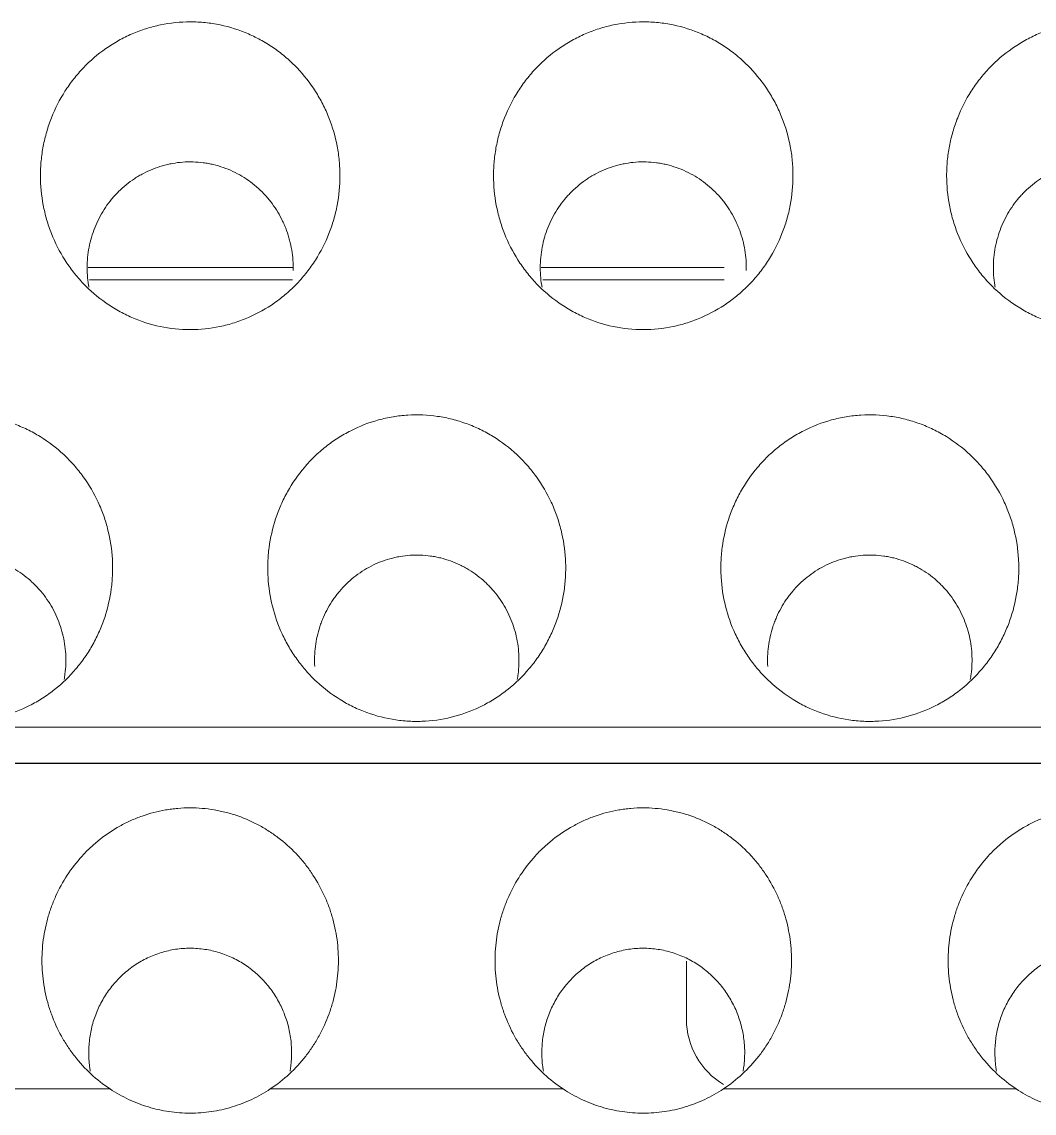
# Model space of a CAD drawing. Header units: inches. Extents: x 3778 to 56227, y -16914 to 35091.
# Drawn here: x 42412.55 to 42419.23, y -12661.26 to -12654.06 of the extents above; entities that cross this region are included whole.
import ezdxf

# ---------------------------------------------------------------- set-up
doc = ezdxf.new("R2010")
doc.units = ezdxf.units.IN
doc.header["$LTSCALE"] = 100
doc.header["$MEASUREMENT"] = 0
doc.linetypes.add('DH-HID2', pattern=[1.2, 0.8, -0.4])
doc.layers.add('2-con', color=2, linetype='Continuous')
doc.layers.add('FU-FURM', color=251, linetype='DH-HID2')
doc.layers.add('mark-B', color=2, linetype='Continuous', lineweight=20)

# ---------------------------------------------------------------- blocks, each defined once
blk = doc.blocks.new('cjscjdeh')
at = {"layer": 'FU-FURM', "color": 8}
blk.add_line((149349.5168, 68184.8848), (151549.5168, 68184.8848), dxfattribs=at)
blk = doc.blocks.new('무풍1WAY 대형')
at = {"layer": 'mark-B'}
for p, q in [((267.1131, -418.31), (267.1131, -418.6934)), ((289.2596, -420.2368), (-384.8363, -420.2368)), ((266.8646, -423.1851), (268.0611, -423.1851)), ((269.7107, -423.1851), (271.0488, -423.1851)), ((268.0705, -423.2677), (266.8636, -423.2677)), ((271.0579, -423.2677), (269.7076, -423.2677))]:
    blk.add_line(p, q, dxfattribs=at)
blk.add_arc((266.6152, -418.31), 0.4979, 0, 59.44208, dxfattribs=at)
for points, knots in [([(264.9384, -417.8514), (264.8998, -417.8259), (264.8593, -417.8031), (264.7957, -417.7731), (264.7741, -417.7639), (264.7304, -417.7471), (264.7084, -417.7395), (264.6417, -417.7194), (264.5964, -417.7092), (264.5272, -417.6989), (264.504, -417.6963), (264.457, -417.6928), (264.4335, -417.6919), (264.3635, -417.6919), (264.3172, -417.6954), (264.2482, -417.7056), (264.2252, -417.7099), (264.1796, -417.7201), (264.1567, -417.7261), (264.0894, -417.7465), (264.0027, -417.78), (263.9215, -417.8255), (263.8824, -417.8514)], [0, 0, 0, 0, 0.125, 0.125, 0.1875, 0.1875, 0.25, 0.25, 0.375, 0.375, 0.4375, 0.4375, 0.5, 0.5, 0.625, 0.625, 0.6875, 0.6875, 0.75, 0.75, 0.875, 1, 1, 1, 1]), ([(267.9259, -417.8514), (267.8873, -417.8259), (267.8469, -417.8031), (267.7833, -417.7731), (267.7616, -417.7639), (267.718, -417.7471), (267.696, -417.7395), (267.6293, -417.7194), (267.584, -417.7092), (267.5148, -417.6989), (267.4915, -417.6963), (267.4445, -417.6928), (267.4211, -417.6919), (267.3511, -417.6919), (267.3047, -417.6954), (267.2357, -417.7056), (267.2128, -417.7099), (267.1671, -417.7201), (267.1443, -417.7261), (267.077, -417.7465), (266.9902, -417.78), (266.9091, -417.8255), (266.8699, -417.8514)], [0, 0, 0, 0, 0.125, 0.125, 0.1875, 0.1875, 0.25, 0.25, 0.375, 0.375, 0.4375, 0.4375, 0.5, 0.5, 0.625, 0.625, 0.6875, 0.6875, 0.75, 0.75, 0.875, 1, 1, 1, 1]), ([(270.9135, -417.8514), (270.8749, -417.8259), (270.8344, -417.8031), (270.7708, -417.7731), (270.7491, -417.7639), (270.7055, -417.7471), (270.6835, -417.7395), (270.6168, -417.7194), (270.5715, -417.7092), (270.5023, -417.6989), (270.4791, -417.6963), (270.4321, -417.6928), (270.4086, -417.6919), (270.3386, -417.6919), (270.2923, -417.6954), (270.2233, -417.7056), (270.2003, -417.7099), (270.1547, -417.7201), (270.1318, -417.7261), (270.0645, -417.7465), (269.9778, -417.78), (269.8966, -417.8255), (269.8575, -417.8514)], [0, 0, 0, 0, 0.125, 0.125, 0.1875, 0.1875, 0.25, 0.25, 0.375, 0.375, 0.4375, 0.4375, 0.5, 0.5, 0.625, 0.625, 0.6875, 0.6875, 0.75, 0.75, 0.875, 1, 1, 1, 1]), ([(264.9384, -417.8514), (264.9834, -417.8812), (265.0252, -417.9141), (265.1027, -417.986), (265.1385, -418.0249), (265.1876, -418.0877), (265.2033, -418.1094), (265.2329, -418.1541), (265.2467, -418.177), (265.2853, -418.2467), (265.3072, -418.2949), (265.3345, -418.3697), (265.3426, -418.3951), (265.357, -418.4466), (265.3631, -418.4726), (265.3785, -418.5507), (265.3847, -418.6032), (265.3879, -418.6825), (265.388, -418.709), (265.3861, -418.7623), (265.3841, -418.789), (265.3751, -418.8683), (265.3651, -418.9202), (265.3442, -418.9967), (265.3363, -419.0219), (265.3228, -419.0594), (265.3181, -419.0719), (265.3081, -419.0966), (265.3029, -419.109), (265.2754, -419.17), (265.2499, -419.2166), (265.192, -419.3051), (265.1596, -419.3472), (265.1145, -419.3967), (265.1052, -419.4065), (265.0863, -419.4256), (265.0575, -419.4536), (265.0273, -419.4796), (264.9648, -419.5291), (264.9206, -419.5587), (264.8502, -419.5977), (264.826, -419.6098), (264.777, -419.6319), (264.7521, -419.6418), (264.6767, -419.6684), (264.6251, -419.6819), (264.5589, -419.6933), (264.5456, -419.6953), (264.5188, -419.6988), (264.5054, -419.7003), (264.4651, -419.7037), (264.4383, -419.7049), (264.358, -419.705), (264.3048, -419.7006), (264.2386, -419.6894), (264.2254, -419.6868), (264.199, -419.6812), (264.1858, -419.6781), (264.1467, -419.668), (264.121, -419.6602), (264.0454, -419.6337), (263.9967, -419.612), (263.9262, -419.5732), (263.903, -419.5591), (263.8583, -419.5294), (263.8366, -419.5137), (263.7739, -419.4642), (263.735, -419.428), (263.6809, -419.3688), (263.6635, -419.3482), (263.6306, -419.3059), (263.6152, -419.2842), (263.5715, -419.2177), (263.546, -419.1712), (263.5186, -419.1105), (263.5133, -419.0983), (263.5033, -419.0735), (263.4985, -419.061), (263.4849, -419.0232), (263.4769, -418.9979), (263.4559, -418.9212), (263.4459, -418.8693), (263.4368, -418.7903), (263.4348, -418.7638), (263.4328, -418.7103), (263.4328, -418.6836), (263.436, -418.6041), (263.4422, -418.5517), (263.4574, -418.4738), (263.4635, -418.448), (263.4777, -418.3966), (263.4859, -418.371), (263.5132, -418.2959), (263.5351, -418.2477), (263.5734, -418.1782), (263.5871, -418.1555), (263.609, -418.1221), (263.6166, -418.1112), (263.6322, -418.0894), (263.6402, -418.0787), (263.6815, -418.0257), (263.7175, -417.9865), (263.7955, -417.9142), (263.8374, -417.8812), (263.8824, -417.8514)], [0, 0, 0, 0, 0.03125, 0.03125, 0.0625, 0.0625, 0.078125, 0.078125, 0.09375, 0.09375, 0.125, 0.125, 0.140625, 0.140625, 0.15625, 0.15625, 0.1875, 0.1875, 0.203125, 0.203125, 0.21875, 0.21875, 0.25, 0.25, 0.265625, 0.265625, 0.273437, 0.273437, 0.28125, 0.28125, 0.3125, 0.3125, 0.34375, 0.34375, 0.351562, 0.351562, 0.359375, 0.375, 0.375, 0.40625, 0.40625, 0.421875, 0.421875, 0.4375, 0.4375, 0.46875, 0.46875, 0.476562, 0.476562, 0.484375, 0.484375, 0.5, 0.5, 0.53125, 0.53125, 0.539062, 0.539062, 0.546875, 0.546875, 0.5625, 0.5625, 0.59375, 0.59375, 0.609375, 0.609375, 0.625, 0.625, 0.65625, 0.65625, 0.671875, 0.671875, 0.6875, 0.6875, 0.71875, 0.71875, 0.726562, 0.726562, 0.734375, 0.734375, 0.75, 0.75, 0.78125, 0.78125, 0.796875, 0.796875, 0.8125, 0.8125, 0.84375, 0.84375, 0.859375, 0.859375, 0.875, 0.875, 0.90625, 0.90625, 0.921875, 0.921875, 0.929688, 0.929688, 0.9375, 0.9375, 0.96875, 0.96875, 1, 1, 1, 1]), ([(267.9259, -417.8514), (267.971, -417.8812), (268.0127, -417.9141), (268.0903, -417.986), (268.1261, -418.0249), (268.1752, -418.0877), (268.1908, -418.1094), (268.2204, -418.1541), (268.2343, -418.177), (268.2728, -418.2467), (268.2948, -418.2949), (268.322, -418.3697), (268.3302, -418.3951), (268.3445, -418.4466), (268.3507, -418.4726), (268.3661, -418.5507), (268.3722, -418.6032), (268.3755, -418.6825), (268.3756, -418.709), (268.3737, -418.7623), (268.3717, -418.789), (268.3627, -418.8683), (268.3527, -418.9202), (268.3318, -418.9967), (268.3238, -419.0219), (268.3104, -419.0594), (268.3057, -419.0719), (268.2957, -419.0966), (268.2904, -419.109), (268.263, -419.17), (268.2375, -419.2166), (268.1796, -419.3051), (268.1471, -419.3472), (268.102, -419.3967), (268.0927, -419.4065), (268.0739, -419.4256), (268.0451, -419.4536), (268.0148, -419.4796), (267.9524, -419.5291), (267.9081, -419.5587), (267.8378, -419.5977), (267.8135, -419.6098), (267.7645, -419.6319), (267.7397, -419.6418), (267.6642, -419.6684), (267.6126, -419.6819), (267.5465, -419.6933), (267.5332, -419.6953), (267.5064, -419.6988), (267.4929, -419.7003), (267.4526, -419.7037), (267.4258, -419.7049), (267.3456, -419.705), (267.2924, -419.7006), (267.2262, -419.6894), (267.213, -419.6868), (267.1865, -419.6812), (267.1733, -419.6781), (267.1342, -419.668), (267.1086, -419.6602), (267.0329, -419.6337), (266.9842, -419.612), (266.9137, -419.5732), (266.8906, -419.5591), (266.8458, -419.5294), (266.8242, -419.5137), (266.7615, -419.4642), (266.7225, -419.428), (266.6684, -419.3688), (266.651, -419.3482), (266.6182, -419.3059), (266.6027, -419.2842), (266.559, -419.2177), (266.5335, -419.1712), (266.5061, -419.1105), (266.5009, -419.0983), (266.4909, -419.0735), (266.4861, -419.061), (266.4725, -419.0232), (266.4645, -418.9979), (266.4434, -418.9212), (266.4334, -418.8693), (266.4243, -418.7903), (266.4223, -418.7638), (266.4203, -418.7103), (266.4204, -418.6836), (266.4236, -418.6041), (266.4297, -418.5517), (266.4449, -418.4738), (266.451, -418.448), (266.4653, -418.3966), (266.4734, -418.371), (266.5007, -418.2959), (266.5226, -418.2477), (266.5609, -418.1782), (266.5746, -418.1555), (266.5966, -418.1221), (266.6041, -418.1112), (266.6197, -418.0894), (266.6278, -418.0787), (266.6691, -418.0257), (266.7051, -417.9865), (266.783, -417.9142), (266.8249, -417.8812), (266.8699, -417.8514)], [0, 0, 0, 0, 0.03125, 0.03125, 0.0625, 0.0625, 0.078125, 0.078125, 0.09375, 0.09375, 0.125, 0.125, 0.140625, 0.140625, 0.15625, 0.15625, 0.1875, 0.1875, 0.203125, 0.203125, 0.21875, 0.21875, 0.25, 0.25, 0.265625, 0.265625, 0.273438, 0.273438, 0.28125, 0.28125, 0.3125, 0.3125, 0.34375, 0.34375, 0.351563, 0.351563, 0.359375, 0.375, 0.375, 0.40625, 0.40625, 0.421875, 0.421875, 0.4375, 0.4375, 0.46875, 0.46875, 0.476563, 0.476563, 0.484375, 0.484375, 0.5, 0.5, 0.53125, 0.53125, 0.539063, 0.539063, 0.546875, 0.546875, 0.5625, 0.5625, 0.59375, 0.59375, 0.609375, 0.609375, 0.625, 0.625, 0.65625, 0.65625, 0.671875, 0.671875, 0.6875, 0.6875, 0.71875, 0.71875, 0.726562, 0.726562, 0.734375, 0.734375, 0.75, 0.75, 0.78125, 0.78125, 0.796875, 0.796875, 0.8125, 0.8125, 0.84375, 0.84375, 0.859375, 0.859375, 0.875, 0.875, 0.90625, 0.90625, 0.921875, 0.921875, 0.929688, 0.929688, 0.9375, 0.9375, 0.96875, 0.96875, 1, 1, 1, 1]), ([(270.9135, -417.8514), (270.9585, -417.8812), (271.0003, -417.9141), (271.0778, -417.986), (271.1136, -418.0249), (271.1627, -418.0877), (271.1784, -418.1094), (271.208, -418.1541), (271.2218, -418.177), (271.2604, -418.2467), (271.2823, -418.2949), (271.3096, -418.3697), (271.3177, -418.3951), (271.3321, -418.4466), (271.3382, -418.4726), (271.3536, -418.5507), (271.3598, -418.6032), (271.363, -418.6825), (271.3631, -418.709), (271.3612, -418.7623), (271.3592, -418.789), (271.3502, -418.8683), (271.3402, -418.9202), (271.3193, -418.9967), (271.3114, -419.0219), (271.2979, -419.0594), (271.2932, -419.0719), (271.2832, -419.0966), (271.278, -419.109), (271.2505, -419.17), (271.225, -419.2166), (271.1671, -419.3051), (271.1347, -419.3472), (271.0896, -419.3967), (271.0803, -419.4065), (271.0614, -419.4256), (271.0326, -419.4536), (271.0024, -419.4796), (270.9399, -419.5291), (270.8957, -419.5587), (270.8253, -419.5977), (270.8011, -419.6098), (270.7521, -419.6319), (270.7272, -419.6418), (270.6517, -419.6684), (270.6002, -419.6819), (270.534, -419.6933), (270.5207, -419.6953), (270.4939, -419.6988), (270.4804, -419.7003), (270.4401, -419.7037), (270.4133, -419.7049), (270.3331, -419.705), (270.2799, -419.7006), (270.2137, -419.6894), (270.2005, -419.6868), (270.1741, -419.6812), (270.1609, -419.6781), (270.1218, -419.668), (270.0961, -419.6602), (270.0205, -419.6337), (269.9718, -419.612), (269.9013, -419.5732), (269.8781, -419.5591), (269.8334, -419.5294), (269.8117, -419.5137), (269.749, -419.4642), (269.7101, -419.428), (269.6559, -419.3688), (269.6386, -419.3482), (269.6057, -419.3059), (269.5903, -419.2842), (269.5466, -419.2177), (269.5211, -419.1712), (269.4937, -419.1105), (269.4884, -419.0983), (269.4784, -419.0735), (269.4736, -419.061), (269.46, -419.0232), (269.452, -418.9979), (269.431, -418.9212), (269.4209, -418.8693), (269.4119, -418.7903), (269.4099, -418.7638), (269.4079, -418.7103), (269.4079, -418.6836), (269.4111, -418.6041), (269.4173, -418.5517), (269.4325, -418.4738), (269.4386, -418.448), (269.4528, -418.3966), (269.461, -418.371), (269.4883, -418.2959), (269.5102, -418.2477), (269.5485, -418.1782), (269.5622, -418.1555), (269.5841, -418.1221), (269.5917, -418.1112), (269.6073, -418.0894), (269.6153, -418.0787), (269.6566, -418.0257), (269.6926, -417.9865), (269.7706, -417.9142), (269.8125, -417.8812), (269.8575, -417.8514)], [0, 0, 0, 0, 0.03125, 0.03125, 0.0625, 0.0625, 0.078125, 0.078125, 0.09375, 0.09375, 0.125, 0.125, 0.140625, 0.140625, 0.15625, 0.15625, 0.1875, 0.1875, 0.203125, 0.203125, 0.21875, 0.21875, 0.25, 0.25, 0.265625, 0.265625, 0.273438, 0.273438, 0.28125, 0.28125, 0.3125, 0.3125, 0.34375, 0.34375, 0.351563, 0.351563, 0.359375, 0.375, 0.375, 0.40625, 0.40625, 0.421875, 0.421875, 0.4375, 0.4375, 0.46875, 0.46875, 0.476563, 0.476563, 0.484375, 0.484375, 0.5, 0.5, 0.53125, 0.53125, 0.539063, 0.539063, 0.546875, 0.546875, 0.5625, 0.5625, 0.59375, 0.59375, 0.609375, 0.609375, 0.625, 0.625, 0.65625, 0.65625, 0.671875, 0.671875, 0.6875, 0.6875, 0.71875, 0.71875, 0.726563, 0.726563, 0.734375, 0.734375, 0.75, 0.75, 0.78125, 0.78125, 0.796875, 0.796875, 0.8125, 0.8125, 0.84375, 0.84375, 0.859375, 0.859375, 0.875, 0.875, 0.90625, 0.90625, 0.921875, 0.921875, 0.929688, 0.929688, 0.9375, 0.9375, 0.96875, 0.96875, 1, 1, 1, 1]), ([(263.752, -417.969), (263.7503, -417.9789), (263.7487, -417.9889), (263.7433, -418.0306), (263.7414, -418.0625), (263.7416, -418.1103), (263.7422, -418.1263), (263.7446, -418.1583), (263.7463, -418.1744), (263.7531, -418.2223), (263.7665, -418.2849), (263.7881, -418.345), (263.8074, -418.3891), (263.8144, -418.4037), (263.8295, -418.4323), (263.8374, -418.4463), (263.8627, -418.4872), (263.8813, -418.5132), (263.912, -418.5502), (263.9227, -418.5622), (263.9449, -418.5854), (263.9566, -418.5968), (263.9926, -418.6295), (264.0433, -418.6691), (264.0991, -418.7011), (264.1429, -418.7221), (264.158, -418.7286), (264.1882, -418.7404), (264.2035, -418.7458), (264.2497, -418.76), (264.2811, -418.7672), (264.329, -418.7744), (264.3451, -418.7763), (264.3776, -418.7787), (264.394, -418.7793), (264.4426, -418.7793), (264.4748, -418.7769), (264.5226, -418.7698), (264.5385, -418.7668), (264.5701, -418.7596), (264.5859, -418.7554), (264.6326, -418.7411), (264.6928, -418.7175), (264.7488, -418.6856), (264.7893, -418.6584), (264.8025, -418.6488), (264.8279, -418.6289), (264.8402, -418.6185), (264.8759, -418.5862), (264.8981, -418.563), (264.929, -418.5258), (264.9389, -418.513), (264.9578, -418.4867), (264.9667, -418.4733), (264.992, -418.4323), (265.0068, -418.4039), (265.0262, -418.36), (265.0321, -418.3451), (265.043, -418.3148), (265.048, -418.2993), (265.0612, -418.2529), (265.0744, -418.1903), (265.0791, -418.1265), (265.0794, -418.0783), (265.0789, -418.0621), (265.0769, -418.03), (265.0753, -418.0141), (265.072, -417.9888), (265.0706, -417.9793), (265.069, -417.9699)], [0, 0, 0, 0, 0.012777, 0.012777, 0.053405, 0.053405, 0.073719, 0.073719, 0.094033, 0.094033, 0.134662, 0.17529, 0.17529, 0.195604, 0.195604, 0.215918, 0.215918, 0.256546, 0.256546, 0.27686, 0.27686, 0.297174, 0.297174, 0.337802, 0.37843, 0.37843, 0.398744, 0.398744, 0.419058, 0.419058, 0.459686, 0.459686, 0.480001, 0.480001, 0.500315, 0.500315, 0.540943, 0.540943, 0.561257, 0.561257, 0.581571, 0.581571, 0.622199, 0.662827, 0.662827, 0.683141, 0.683141, 0.703455, 0.703455, 0.744083, 0.744083, 0.764397, 0.764397, 0.784711, 0.784711, 0.82534, 0.82534, 0.845654, 0.845654, 0.865968, 0.865968, 0.906596, 0.947224, 0.947224, 0.967538, 0.967538, 0.987852, 0.987852, 1, 1, 1, 1]), ([(266.7395, -417.969), (266.7378, -417.9789), (266.7363, -417.9889), (266.7309, -418.0306), (266.7289, -418.0625), (266.7292, -418.1103), (266.7298, -418.1263), (266.7321, -418.1583), (266.7339, -418.1744), (266.7407, -418.2223), (266.754, -418.2849), (266.7756, -418.345), (266.795, -418.3891), (266.802, -418.4037), (266.817, -418.4323), (266.825, -418.4463), (266.8502, -418.4872), (266.8689, -418.5132), (266.8995, -418.5502), (266.9102, -418.5622), (266.9325, -418.5854), (266.9441, -418.5968), (266.9802, -418.6295), (267.0309, -418.6691), (267.0867, -418.7011), (267.1305, -418.7221), (267.1455, -418.7286), (267.1758, -418.7404), (267.191, -418.7458), (267.2373, -418.76), (267.2687, -418.7672), (267.3166, -418.7744), (267.3327, -418.7763), (267.3652, -418.7787), (267.3815, -418.7793), (267.4302, -418.7793), (267.4624, -418.7769), (267.5102, -418.7698), (267.5261, -418.7668), (267.5577, -418.7596), (267.5735, -418.7554), (267.6202, -418.7411), (267.6803, -418.7175), (267.7364, -418.6856), (267.7768, -418.6584), (267.79, -418.6488), (267.8154, -418.6289), (267.8278, -418.6185), (267.8635, -418.5862), (267.8857, -418.563), (267.9166, -418.5258), (267.9265, -418.513), (267.9453, -418.4867), (267.9543, -418.4733), (267.9795, -418.4323), (267.9944, -418.4039), (268.0137, -418.36), (268.0197, -418.3451), (268.0306, -418.3148), (268.0355, -418.2993), (268.0487, -418.2529), (268.0619, -418.1903), (268.0666, -418.1266), (268.0669, -418.0783), (268.0664, -418.0621), (268.0644, -418.03), (268.0629, -418.0141), (268.0596, -417.9888), (268.0581, -417.9793), (268.0565, -417.9699)], [0, 0, 0, 0, 0.012777, 0.012777, 0.053406, 0.053406, 0.07372, 0.07372, 0.094034, 0.094034, 0.134662, 0.17529, 0.17529, 0.195604, 0.195604, 0.215918, 0.215918, 0.256546, 0.256546, 0.27686, 0.27686, 0.297175, 0.297175, 0.337803, 0.378431, 0.378431, 0.398745, 0.398745, 0.419059, 0.419059, 0.459687, 0.459687, 0.480001, 0.480001, 0.500315, 0.500315, 0.540943, 0.540943, 0.561257, 0.561257, 0.581572, 0.581572, 0.6222, 0.662828, 0.662828, 0.683142, 0.683142, 0.703456, 0.703456, 0.744084, 0.744084, 0.764398, 0.764398, 0.784712, 0.784712, 0.82534, 0.82534, 0.845655, 0.845655, 0.865969, 0.865969, 0.906597, 0.947225, 0.947225, 0.967539, 0.967539, 0.987853, 0.987853, 1, 1, 1, 1]), ([(269.7271, -417.969), (269.7253, -417.9789), (269.7238, -417.9889), (269.7184, -418.0306), (269.7164, -418.0625), (269.7167, -418.1103), (269.7173, -418.1263), (269.7197, -418.1583), (269.7214, -418.1744), (269.7282, -418.2223), (269.7416, -418.2849), (269.7632, -418.345), (269.7825, -418.3891), (269.7895, -418.4037), (269.8046, -418.4323), (269.8125, -418.4463), (269.8378, -418.4872), (269.8564, -418.5132), (269.8871, -418.5502), (269.8978, -418.5622), (269.92, -418.5854), (269.9317, -418.5968), (269.9677, -418.6295), (270.0184, -418.6691), (270.0742, -418.7011), (270.118, -418.7221), (270.1331, -418.7286), (270.1633, -418.7404), (270.1786, -418.7458), (270.2248, -418.76), (270.2562, -418.7672), (270.3041, -418.7744), (270.3202, -418.7763), (270.3527, -418.7787), (270.3691, -418.7793), (270.4177, -418.7793), (270.4499, -418.7769), (270.4977, -418.7698), (270.5136, -418.7668), (270.5452, -418.7596), (270.561, -418.7554), (270.6077, -418.7411), (270.6679, -418.7175), (270.7239, -418.6856), (270.7644, -418.6584), (270.7776, -418.6488), (270.803, -418.6289), (270.8153, -418.6185), (270.851, -418.5862), (270.8732, -418.563), (270.9041, -418.5258), (270.914, -418.513), (270.9329, -418.4867), (270.9418, -418.4733), (270.9671, -418.4323), (270.9819, -418.4039), (271.0012, -418.36), (271.0072, -418.3451), (271.0181, -418.3148), (271.0231, -418.2993), (271.0363, -418.2529), (271.0495, -418.1903), (271.0542, -418.1266), (271.0545, -418.0783), (271.054, -418.0621), (271.052, -418.03), (271.0504, -418.0141), (271.0471, -417.9888), (271.0457, -417.9793), (271.0441, -417.9699)], [0, 0, 0, 0, 0.012778, 0.012778, 0.053406, 0.053406, 0.07372, 0.07372, 0.094034, 0.094034, 0.134663, 0.175291, 0.175291, 0.195605, 0.195605, 0.215919, 0.215919, 0.256547, 0.256547, 0.276861, 0.276861, 0.297175, 0.297175, 0.337803, 0.378431, 0.378431, 0.398745, 0.398745, 0.419059, 0.419059, 0.459688, 0.459688, 0.480002, 0.480002, 0.500316, 0.500316, 0.540944, 0.540944, 0.561258, 0.561258, 0.581572, 0.581572, 0.6222, 0.662828, 0.662828, 0.683142, 0.683142, 0.703456, 0.703456, 0.744084, 0.744084, 0.764398, 0.764398, 0.784713, 0.784713, 0.825341, 0.825341, 0.845655, 0.845655, 0.865969, 0.865969, 0.906597, 0.947225, 0.947225, 0.967539, 0.967539, 0.987853, 0.987853, 1, 1, 1, 1]), ([(266.8847, -421.2256), (266.881, -421.1602), (266.8711, -421.0964), (266.84, -420.9718), (266.8187, -420.9109), (266.7845, -420.8368), (266.7772, -420.8221), (266.7621, -420.7931), (266.7385, -420.7503), (266.6943, -420.6824), (266.6539, -420.6317), (266.6217, -420.5951), (266.6106, -420.5831), (266.5878, -420.5596), (266.5761, -420.5481), (266.516, -420.492), (266.4642, -420.4525), (266.3812, -420.4013), (266.3526, -420.3856), (266.3082, -420.3641), (266.2932, -420.3573), (266.2628, -420.3444), (266.2475, -420.3384), (266.1705, -420.3103), (266.1073, -420.2943), (266.0262, -420.2825), (266.0099, -420.2805), (265.9771, -420.2774), (265.9605, -420.2763), (265.9111, -420.2742), (265.8783, -420.2746), (265.7805, -420.2806), (265.7159, -420.2912), (265.5882, -420.3261), (265.5273, -420.3497), (265.4401, -420.3941), (265.4117, -420.4104), (265.3702, -420.437), (265.3565, -420.4463), (265.3298, -420.4654), (265.3167, -420.4753), (265.2528, -420.5261), (265.2061, -420.5714), (265.1428, -420.6461), (265.1227, -420.6723), (265.0855, -420.726), (265.0512, -420.7812), (265.0223, -420.8392), (264.9962, -420.8986), (264.9845, -420.929), (264.9536, -421.0223), (264.9393, -421.0855), (264.9266, -421.1816), (264.9238, -421.2138), (264.9214, -421.2788), (264.9217, -421.3117), (264.9272, -421.4091), (264.9369, -421.4729), (264.9602, -421.5671), (264.9695, -421.5983), (264.9858, -421.6446), (264.9916, -421.6599), (265.0039, -421.6901), (265.0104, -421.705), (265.0444, -421.7787), (265.077, -421.8345), (265.1245, -421.9005), (265.1344, -421.9135), (265.1548, -421.9391), (265.1654, -421.9518), (265.1979, -421.9887), (265.2206, -422.012), (265.2919, -422.0785), (265.3435, -422.118), (265.4135, -422.1611), (265.4278, -422.1694), (265.4566, -422.1852), (265.5004, -422.2078), (265.5755, -422.2395), (265.6378, -422.2587), (265.6855, -422.2708), (265.7015, -422.2744), (265.7339, -422.2808), (265.7502, -422.2837), (265.8318, -422.2955), (265.8971, -422.2982), (265.995, -422.2922), (266.0277, -422.2886), (266.093, -422.2777), (266.1251, -422.2707), (266.2198, -422.2448), (266.2807, -422.2213), (266.3541, -422.184), (266.3686, -422.1761), (266.3972, -422.1597), (266.4392, -422.1342), (266.5054, -422.0867), (266.5543, -422.0438), (266.6013, -421.9982), (266.6239, -421.9741), (266.6872, -421.8992), (266.7241, -421.8459), (266.7637, -421.775), (266.7713, -421.7606), (266.7859, -421.7313), (266.7928, -421.7165), (266.8126, -421.6715), (266.8242, -421.6411), (266.8547, -421.5488), (266.8691, -421.4858), (266.8818, -421.3889), (266.8846, -421.3562), (266.887, -421.2909), (266.8866, -421.2583), (266.8847, -421.2256)], [0, 0, 0, 0, 0.03125, 0.03125, 0.0625, 0.0625, 0.070313, 0.070313, 0.078125, 0.09375, 0.109375, 0.109375, 0.117188, 0.117188, 0.125, 0.125, 0.15625, 0.15625, 0.171875, 0.171875, 0.179688, 0.179688, 0.1875, 0.1875, 0.21875, 0.21875, 0.226563, 0.226563, 0.234375, 0.234375, 0.25, 0.25, 0.28125, 0.28125, 0.3125, 0.3125, 0.328125, 0.328125, 0.335938, 0.335938, 0.34375, 0.34375, 0.375, 0.375, 0.390625, 0.390625, 0.40625, 0.421875, 0.421875, 0.4375, 0.4375, 0.46875, 0.46875, 0.484375, 0.484375, 0.5, 0.5, 0.53125, 0.53125, 0.546875, 0.546875, 0.554687, 0.554687, 0.5625, 0.5625, 0.59375, 0.59375, 0.601562, 0.601562, 0.609375, 0.609375, 0.625, 0.625, 0.65625, 0.65625, 0.664062, 0.664062, 0.671875, 0.6875, 0.703125, 0.703125, 0.710937, 0.710937, 0.71875, 0.71875, 0.75, 0.75, 0.765625, 0.765625, 0.78125, 0.78125, 0.8125, 0.8125, 0.820312, 0.820312, 0.828125, 0.84375, 0.859375, 0.859375, 0.875, 0.875, 0.90625, 0.90625, 0.914062, 0.914062, 0.921875, 0.921875, 0.9375, 0.9375, 0.96875, 0.96875, 0.984375, 0.984375, 1, 1, 1, 1]), ([(269.8723, -421.2256), (269.8685, -421.1602), (269.8587, -421.0964), (269.8276, -420.9718), (269.8063, -420.9109), (269.772, -420.8368), (269.7648, -420.8221), (269.7497, -420.7931), (269.726, -420.7503), (269.6819, -420.6824), (269.6415, -420.6317), (269.6092, -420.5951), (269.5982, -420.5831), (269.5754, -420.5596), (269.5636, -420.5481), (269.5035, -420.492), (269.4518, -420.4525), (269.3687, -420.4013), (269.3401, -420.3856), (269.2958, -420.3641), (269.2807, -420.3573), (269.2503, -420.3444), (269.235, -420.3384), (269.1581, -420.3103), (269.0949, -420.2943), (269.0138, -420.2825), (268.9975, -420.2805), (268.9646, -420.2774), (268.9481, -420.2763), (268.8986, -420.2742), (268.8659, -420.2746), (268.768, -420.2806), (268.7035, -420.2912), (268.5758, -420.3261), (268.5148, -420.3497), (268.4276, -420.3941), (268.3992, -420.4104), (268.3577, -420.437), (268.3441, -420.4463), (268.3173, -420.4654), (268.3043, -420.4753), (268.2403, -420.5261), (268.1937, -420.5714), (268.1303, -420.6461), (268.1102, -420.6723), (268.0731, -420.726), (268.0387, -420.7812), (268.0099, -420.8392), (267.9837, -420.8986), (267.972, -420.929), (267.9412, -421.0223), (267.9268, -421.0855), (267.9141, -421.1816), (267.9114, -421.2138), (267.9089, -421.2788), (267.9092, -421.3117), (267.9147, -421.4091), (267.9244, -421.4729), (267.9478, -421.5671), (267.9571, -421.5983), (267.9734, -421.6446), (267.9792, -421.6599), (267.9914, -421.6901), (267.9979, -421.705), (268.032, -421.7787), (268.0645, -421.8345), (268.1121, -421.9005), (268.1219, -421.9135), (268.1424, -421.9391), (268.1529, -421.9518), (268.1855, -421.9887), (268.2082, -422.012), (268.2794, -422.0785), (268.3311, -422.118), (268.401, -422.1611), (268.4153, -422.1694), (268.4442, -422.1852), (268.4879, -422.2078), (268.563, -422.2395), (268.6254, -422.2587), (268.673, -422.2708), (268.6891, -422.2744), (268.7214, -422.2808), (268.7378, -422.2837), (268.8193, -422.2955), (268.8846, -422.2982), (268.9826, -422.2922), (269.0152, -422.2886), (269.0806, -422.2777), (269.1127, -422.2707), (269.2073, -422.2448), (269.2682, -422.2213), (269.3416, -422.184), (269.3562, -422.1761), (269.3847, -422.1597), (269.4267, -422.1342), (269.4929, -422.0867), (269.5419, -422.0438), (269.5889, -421.9982), (269.6114, -421.9741), (269.6748, -421.8992), (269.7117, -421.8459), (269.7513, -421.775), (269.7589, -421.7606), (269.7734, -421.7313), (269.7804, -421.7165), (269.8001, -421.6715), (269.8117, -421.6411), (269.8422, -421.5488), (269.8566, -421.4858), (269.8694, -421.3889), (269.8721, -421.3562), (269.8745, -421.2909), (269.8742, -421.2583), (269.8723, -421.2256)], [0, 0, 0, 0, 0.03125, 0.03125, 0.0625, 0.0625, 0.070312, 0.070312, 0.078125, 0.09375, 0.109375, 0.109375, 0.117187, 0.117187, 0.125, 0.125, 0.15625, 0.15625, 0.171875, 0.171875, 0.179687, 0.179687, 0.1875, 0.1875, 0.21875, 0.21875, 0.226562, 0.226562, 0.234375, 0.234375, 0.25, 0.25, 0.28125, 0.28125, 0.3125, 0.3125, 0.328125, 0.328125, 0.335937, 0.335937, 0.34375, 0.34375, 0.375, 0.375, 0.390625, 0.390625, 0.40625, 0.421875, 0.421875, 0.4375, 0.4375, 0.46875, 0.46875, 0.484375, 0.484375, 0.5, 0.5, 0.53125, 0.53125, 0.546875, 0.546875, 0.554687, 0.554687, 0.5625, 0.5625, 0.59375, 0.59375, 0.601562, 0.601562, 0.609375, 0.609375, 0.625, 0.625, 0.65625, 0.65625, 0.664062, 0.664062, 0.671875, 0.6875, 0.703125, 0.703125, 0.710937, 0.710937, 0.71875, 0.71875, 0.75, 0.75, 0.765625, 0.765625, 0.78125, 0.78125, 0.8125, 0.8125, 0.820312, 0.820312, 0.828125, 0.84375, 0.859375, 0.859375, 0.875, 0.875, 0.90625, 0.90625, 0.914062, 0.914062, 0.921875, 0.921875, 0.9375, 0.9375, 0.96875, 0.96875, 0.984375, 0.984375, 1, 1, 1, 1]), ([(272.8598, -421.2256), (272.8561, -421.1602), (272.8462, -421.0964), (272.8151, -420.9718), (272.7938, -420.9109), (272.7596, -420.8368), (272.7523, -420.8221), (272.7372, -420.7931), (272.7136, -420.7503), (272.6694, -420.6824), (272.629, -420.6317), (272.5968, -420.5951), (272.5857, -420.5831), (272.5629, -420.5596), (272.5512, -420.5481), (272.4911, -420.492), (272.4393, -420.4525), (272.3563, -420.4013), (272.3277, -420.3856), (272.2833, -420.3641), (272.2683, -420.3573), (272.2379, -420.3444), (272.2226, -420.3384), (272.1456, -420.3103), (272.0824, -420.2943), (272.0013, -420.2825), (271.985, -420.2805), (271.9522, -420.2774), (271.9356, -420.2763), (271.8862, -420.2742), (271.8534, -420.2746), (271.7556, -420.2806), (271.691, -420.2912), (271.5633, -420.3261), (271.5024, -420.3497), (271.4152, -420.3941), (271.3868, -420.4104), (271.3453, -420.437), (271.3316, -420.4463), (271.3049, -420.4654), (271.2918, -420.4753), (271.2279, -420.5261), (271.1812, -420.5714), (271.1179, -420.6461), (271.0978, -420.6723), (271.0606, -420.726), (271.0263, -420.7812), (270.9974, -420.8392), (270.9713, -420.8986), (270.9596, -420.929), (270.9287, -421.0223), (270.9144, -421.0855), (270.9017, -421.1816), (270.8989, -421.2138), (270.8965, -421.2788), (270.8968, -421.3117), (270.9023, -421.4091), (270.9119, -421.4729), (270.9353, -421.5671), (270.9446, -421.5983), (270.9609, -421.6446), (270.9667, -421.6599), (270.979, -421.6901), (270.9855, -421.705), (271.0195, -421.7787), (271.0521, -421.8345), (271.0996, -421.9005), (271.1095, -421.9135), (271.1299, -421.9391), (271.1405, -421.9518), (271.173, -421.9887), (271.1957, -422.012), (271.267, -422.0785), (271.3186, -422.118), (271.3885, -422.1611), (271.4028, -422.1694), (271.4317, -422.1852), (271.4755, -422.2078), (271.5506, -422.2395), (271.6129, -422.2587), (271.6606, -422.2708), (271.6766, -422.2744), (271.709, -422.2808), (271.7253, -422.2837), (271.8069, -422.2955), (271.8722, -422.2982), (271.9701, -422.2922), (272.0028, -422.2886), (272.0681, -422.2777), (272.1002, -422.2707), (272.1949, -422.2448), (272.2558, -422.2213), (272.3292, -422.184), (272.3437, -422.1761), (272.3722, -422.1597), (272.4143, -422.1342), (272.4805, -422.0867), (272.5294, -422.0438), (272.5764, -421.9982), (272.599, -421.9741), (272.6623, -421.8992), (272.6992, -421.8459), (272.7388, -421.775), (272.7464, -421.7606), (272.761, -421.7313), (272.7679, -421.7165), (272.7877, -421.6715), (272.7993, -421.6411), (272.8297, -421.5488), (272.8442, -421.4858), (272.8569, -421.3889), (272.8597, -421.3562), (272.8621, -421.2909), (272.8617, -421.2583), (272.8598, -421.2256)], [0, 0, 0, 0, 0.03125, 0.03125, 0.0625, 0.0625, 0.070312, 0.070312, 0.078125, 0.09375, 0.109375, 0.109375, 0.117187, 0.117187, 0.125, 0.125, 0.15625, 0.15625, 0.171875, 0.171875, 0.179687, 0.179687, 0.1875, 0.1875, 0.21875, 0.21875, 0.226562, 0.226562, 0.234375, 0.234375, 0.25, 0.25, 0.28125, 0.28125, 0.3125, 0.3125, 0.328125, 0.328125, 0.335937, 0.335937, 0.34375, 0.34375, 0.375, 0.375, 0.390625, 0.390625, 0.40625, 0.421875, 0.421875, 0.4375, 0.4375, 0.46875, 0.46875, 0.484375, 0.484375, 0.5, 0.5, 0.53125, 0.53125, 0.546875, 0.546875, 0.554687, 0.554687, 0.5625, 0.5625, 0.59375, 0.59375, 0.601562, 0.601562, 0.609375, 0.609375, 0.625, 0.625, 0.65625, 0.65625, 0.664062, 0.664062, 0.671875, 0.6875, 0.703125, 0.703125, 0.710937, 0.710937, 0.71875, 0.71875, 0.75, 0.75, 0.765625, 0.765625, 0.78125, 0.78125, 0.8125, 0.8125, 0.820312, 0.820312, 0.828125, 0.84375, 0.859375, 0.859375, 0.875, 0.875, 0.90625, 0.90625, 0.914062, 0.914062, 0.921875, 0.921875, 0.9375, 0.9375, 0.96875, 0.96875, 0.984375, 0.984375, 1, 1, 1, 1]), ([(266.577, -420.6368), (266.5796, -420.6816), (266.5763, -420.7702), (266.557, -420.8565), (266.5396, -420.9097), (266.5359, -420.9203), (266.5279, -420.9412), (266.5152, -420.9723), (266.4907, -421.0221), (266.4673, -421.0599), (266.4484, -421.0874), (266.4418, -421.0965), (266.4282, -421.1143), (266.4212, -421.1232), (266.385, -421.1663), (266.353, -421.1974), (266.3008, -421.2392), (266.2827, -421.2523), (266.245, -421.2768), (266.2253, -421.2882), (266.1653, -421.3191), (266.1237, -421.3354), (266.0696, -421.3504), (266.0587, -421.3532), (266.0366, -421.3581), (266.0255, -421.3603), (265.992, -421.366), (265.9696, -421.3687), (265.9025, -421.3731), (265.8576, -421.3715), (265.8015, -421.3636), (265.7903, -421.3617), (265.7681, -421.3574), (265.7351, -421.3501), (265.6815, -421.3338), (265.6401, -421.3165), (265.6096, -421.3019), (265.5995, -421.2968), (265.5796, -421.286), (265.5699, -421.2804), (265.5219, -421.2511), (265.4863, -421.2241), (265.4452, -421.1861), (265.4371, -421.1782), (265.4213, -421.1621), (265.4136, -421.1538), (265.3913, -421.1286), (265.3773, -421.1112), (265.338, -421.0571), (265.3154, -421.0187), (265.2774, -420.9371), (265.2626, -420.8952), (265.2463, -420.8306), (265.2419, -420.8088), (265.2351, -420.7647), (265.2327, -420.7423), (265.2287, -420.6755), (265.2303, -420.6312), (265.2375, -420.5752), (265.2393, -420.5633), (265.2414, -420.5514)], [0, 0, 0, 0, 0.057902, 0.115804, 0.115804, 0.13028, 0.13028, 0.144755, 0.173707, 0.202658, 0.202658, 0.217133, 0.217133, 0.231609, 0.231609, 0.289511, 0.289511, 0.318462, 0.318462, 0.347413, 0.347413, 0.405315, 0.405315, 0.419791, 0.419791, 0.434266, 0.434266, 0.463218, 0.463218, 0.52112, 0.52112, 0.535595, 0.535595, 0.550071, 0.579022, 0.607973, 0.607973, 0.622449, 0.622449, 0.636924, 0.636924, 0.694826, 0.694826, 0.709302, 0.709302, 0.723777, 0.723777, 0.752729, 0.752729, 0.810631, 0.810631, 0.868533, 0.868533, 0.897484, 0.897484, 0.926435, 0.926435, 0.984337, 0.984337, 1, 1, 1, 1]), ([(269.5646, -420.6368), (269.5672, -420.6816), (269.5639, -420.7702), (269.5445, -420.8565), (269.5272, -420.9097), (269.5234, -420.9203), (269.5154, -420.9412), (269.5028, -420.9723), (269.4782, -421.0221), (269.4548, -421.0599), (269.4359, -421.0874), (269.4294, -421.0965), (269.4158, -421.1143), (269.4087, -421.1232), (269.3725, -421.1663), (269.3406, -421.1974), (269.2884, -421.2392), (269.2703, -421.2523), (269.2325, -421.2768), (269.2128, -421.2882), (269.1528, -421.3191), (269.1112, -421.3354), (269.0572, -421.3504), (269.0462, -421.3532), (269.0242, -421.3581), (269.013, -421.3603), (268.9795, -421.366), (268.9572, -421.3687), (268.89, -421.3731), (268.8452, -421.3715), (268.7891, -421.3636), (268.7778, -421.3617), (268.7557, -421.3574), (268.7227, -421.3501), (268.6691, -421.3338), (268.6277, -421.3165), (268.5971, -421.3019), (268.587, -421.2968), (268.5672, -421.286), (268.5574, -421.2804), (268.5095, -421.2511), (268.4739, -421.2241), (268.4327, -421.1861), (268.4247, -421.1782), (268.4089, -421.1621), (268.4012, -421.1538), (268.3788, -421.1286), (268.3649, -421.1112), (268.3256, -421.0571), (268.303, -421.0187), (268.2649, -420.9371), (268.2501, -420.8952), (268.2338, -420.8306), (268.2294, -420.8088), (268.2226, -420.7647), (268.2202, -420.7423), (268.2163, -420.6755), (268.2178, -420.6312), (268.225, -420.5752), (268.2268, -420.5633), (268.229, -420.5514)], [0, 0, 0, 0, 0.057902, 0.115804, 0.115804, 0.13028, 0.13028, 0.144755, 0.173707, 0.202658, 0.202658, 0.217133, 0.217133, 0.231609, 0.231609, 0.289511, 0.289511, 0.318462, 0.318462, 0.347413, 0.347413, 0.405315, 0.405315, 0.419791, 0.419791, 0.434266, 0.434266, 0.463218, 0.463218, 0.52112, 0.52112, 0.535595, 0.535595, 0.550071, 0.579022, 0.607973, 0.607973, 0.622449, 0.622449, 0.636924, 0.636924, 0.694826, 0.694826, 0.709302, 0.709302, 0.723777, 0.723777, 0.752729, 0.752729, 0.810631, 0.810631, 0.868533, 0.868533, 0.897484, 0.897484, 0.926435, 0.926435, 0.984337, 0.984337, 1, 1, 1, 1]), ([(272.5521, -420.6368), (272.5547, -420.6816), (272.5514, -420.7702), (272.5321, -420.8565), (272.5147, -420.9097), (272.511, -420.9203), (272.503, -420.9412), (272.4903, -420.9723), (272.4658, -421.0221), (272.4424, -421.0599), (272.4235, -421.0874), (272.4169, -421.0965), (272.4033, -421.1143), (272.3963, -421.1232), (272.36, -421.1663), (272.3281, -421.1974), (272.2759, -421.2392), (272.2578, -421.2523), (272.2201, -421.2768), (272.2004, -421.2882), (272.1404, -421.3191), (272.0988, -421.3354), (272.0447, -421.3504), (272.0338, -421.3532), (272.0117, -421.3581), (272.0006, -421.3603), (271.9671, -421.366), (271.9447, -421.3687), (271.8776, -421.3731), (271.8327, -421.3715), (271.7766, -421.3636), (271.7654, -421.3617), (271.7432, -421.3574), (271.7102, -421.3501), (271.6566, -421.3338), (271.6152, -421.3165), (271.5847, -421.3019), (271.5746, -421.2968), (271.5547, -421.286), (271.5449, -421.2804), (271.497, -421.2511), (271.4614, -421.2241), (271.4203, -421.1861), (271.4122, -421.1782), (271.3964, -421.1621), (271.3887, -421.1538), (271.3664, -421.1286), (271.3524, -421.1112), (271.3131, -421.0571), (271.2905, -421.0187), (271.2525, -420.9371), (271.2376, -420.8952), (271.2214, -420.8306), (271.217, -420.8088), (271.2102, -420.7647), (271.2078, -420.7423), (271.2038, -420.6755), (271.2054, -420.6312), (271.2126, -420.5752), (271.2144, -420.5633), (271.2165, -420.5514)], [0, 0, 0, 0, 0.057902, 0.115804, 0.115804, 0.13028, 0.13028, 0.144755, 0.173707, 0.202658, 0.202658, 0.217133, 0.217133, 0.231609, 0.231609, 0.289511, 0.289511, 0.318462, 0.318462, 0.347413, 0.347413, 0.405315, 0.405315, 0.419791, 0.419791, 0.434266, 0.434266, 0.463218, 0.463218, 0.52112, 0.52112, 0.535595, 0.535595, 0.550071, 0.579022, 0.607973, 0.607973, 0.622449, 0.622449, 0.636924, 0.636924, 0.694826, 0.694826, 0.709302, 0.709302, 0.723777, 0.723777, 0.752729, 0.752729, 0.810631, 0.810631, 0.868533, 0.868533, 0.897484, 0.897484, 0.926435, 0.926435, 0.984337, 0.984337, 1, 1, 1, 1]), ([(264.4104, -422.8577), (264.3439, -422.8577), (264.2785, -422.8646), (264.1822, -422.8846), (264.1503, -422.893), (264.103, -422.908), (264.0873, -422.9135), (264.0563, -422.9251), (264.041, -422.9313), (263.9656, -422.9641), (263.9085, -422.9961), (263.8277, -423.0527), (263.8015, -423.0731), (263.7516, -423.116), (263.7042, -423.1611), (263.6616, -423.2105), (263.6313, -423.2491), (263.6215, -423.2622), (263.6026, -423.289), (263.5934, -423.3027), (263.5492, -423.3721), (263.5197, -423.4301), (263.4838, -423.5209), (263.4733, -423.5517), (263.4596, -423.5989), (263.4554, -423.6149), (263.4478, -423.6468), (263.4444, -423.6627), (263.4292, -423.7428), (263.4232, -423.8074), (263.4231, -423.8887), (263.4235, -423.905), (263.4251, -423.9377), (263.4262, -423.9541), (263.4308, -424.0031), (263.4354, -424.0353), (263.4536, -424.131), (263.4716, -424.1934), (263.5076, -424.2846), (263.5212, -424.3147), (263.551, -424.373), (263.5672, -424.4013), (263.6196, -424.4835), (263.6597, -424.5349), (263.7166, -424.5946), (263.7283, -424.6062), (263.7522, -424.6289), (263.7886, -424.6619), (263.853, -424.7119), (263.9084, -424.7468), (263.9514, -424.7709), (263.966, -424.7786), (263.9956, -424.7934), (264.0107, -424.8004), (264.0864, -424.8333), (264.1488, -424.8531), (264.2452, -424.8733), (264.2778, -424.8785), (264.344, -424.8853), (264.377, -424.887), (264.4756, -424.8871), (264.5409, -424.8805), (264.6219, -424.8637), (264.6381, -424.8599), (264.6702, -424.8515), (264.7177, -424.8377), (264.7945, -424.8089), (264.8533, -424.7799), (264.9108, -424.7478), (264.939, -424.7301), (265.0199, -424.6735), (265.0695, -424.6309), (265.126, -424.5717), (265.137, -424.5596), (265.1586, -424.5347), (265.1691, -424.522), (265.1996, -424.4831), (265.2185, -424.4564), (265.2711, -424.374), (265.3007, -424.316), (265.3309, -424.2397), (265.3366, -424.2242), (265.3472, -424.1932), (265.3619, -424.1465), (265.3808, -424.0675), (265.39, -424.0032), (265.3946, -423.9545), (265.3957, -423.9382), (265.3973, -423.9055), (265.3976, -423.8891), (265.3977, -423.8072), (265.3915, -423.7426), (265.3734, -423.6469), (265.3659, -423.6152), (265.3523, -423.5681), (265.3473, -423.5524), (265.3367, -423.5213), (265.3311, -423.5059), (265.3011, -423.43), (265.2716, -423.3721), (265.2191, -423.2896), (265.2002, -423.2629), (265.1596, -423.2108), (265.1381, -423.186), (265.0705, -423.1151), (265.0212, -423.0725), (264.9539, -423.0252), (264.9402, -423.0161), (264.9122, -422.9984), (264.8979, -422.99), (264.8548, -422.9658), (264.8255, -422.9512), (264.7355, -422.912), (264.673, -422.8919), (264.5428, -422.8646), (264.4769, -422.8577), (264.4104, -422.8577)], [0, 0, 0, 0, 0.03125, 0.03125, 0.046875, 0.046875, 0.054687, 0.054687, 0.0625, 0.0625, 0.09375, 0.09375, 0.109375, 0.109375, 0.125, 0.140625, 0.140625, 0.148437, 0.148437, 0.15625, 0.15625, 0.1875, 0.1875, 0.203125, 0.203125, 0.210937, 0.210937, 0.21875, 0.21875, 0.25, 0.25, 0.257812, 0.257812, 0.265625, 0.265625, 0.28125, 0.28125, 0.3125, 0.3125, 0.328125, 0.328125, 0.34375, 0.34375, 0.375, 0.375, 0.382812, 0.382812, 0.390625, 0.40625, 0.421875, 0.421875, 0.429687, 0.429687, 0.4375, 0.4375, 0.46875, 0.46875, 0.484375, 0.484375, 0.5, 0.5, 0.53125, 0.53125, 0.539062, 0.539062, 0.546875, 0.5625, 0.578125, 0.578125, 0.59375, 0.59375, 0.625, 0.625, 0.632812, 0.632812, 0.640625, 0.640625, 0.65625, 0.65625, 0.6875, 0.6875, 0.695312, 0.695312, 0.703125, 0.71875, 0.734375, 0.734375, 0.742187, 0.742187, 0.75, 0.75, 0.78125, 0.78125, 0.796875, 0.796875, 0.804687, 0.804687, 0.8125, 0.8125, 0.84375, 0.84375, 0.859375, 0.859375, 0.875, 0.875, 0.90625, 0.90625, 0.914062, 0.914062, 0.921875, 0.921875, 0.9375, 0.9375, 0.96875, 0.96875, 1, 1, 1, 1]), ([(267.3979, -422.8577), (267.3314, -422.8577), (267.266, -422.8646), (267.1697, -422.8846), (267.1379, -422.893), (267.0906, -422.908), (267.0748, -422.9135), (267.0439, -422.9251), (267.0286, -422.9313), (266.9532, -422.9641), (266.8961, -422.9961), (266.8153, -423.0527), (266.789, -423.0731), (266.7392, -423.116), (266.6918, -423.1611), (266.6491, -423.2105), (266.6189, -423.2491), (266.6091, -423.2622), (266.5901, -423.289), (266.5809, -423.3027), (266.5367, -423.3721), (266.5072, -423.4301), (266.4714, -423.5209), (266.4608, -423.5517), (266.4471, -423.5989), (266.4429, -423.6149), (266.4353, -423.6468), (266.4319, -423.6627), (266.4168, -423.7428), (266.4107, -423.8074), (266.4107, -423.8887), (266.4111, -423.905), (266.4126, -423.9377), (266.4138, -423.9541), (266.4184, -424.0031), (266.423, -424.0353), (266.4412, -424.131), (266.4592, -424.1934), (266.4952, -424.2846), (266.5088, -424.3147), (266.5385, -424.373), (266.5547, -424.4013), (266.6071, -424.4835), (266.6472, -424.5349), (266.7042, -424.5946), (266.7159, -424.6062), (266.7397, -424.6289), (266.7762, -424.6619), (266.8406, -424.7119), (266.8959, -424.7468), (266.9389, -424.7709), (266.9535, -424.7786), (266.9832, -424.7934), (266.9982, -424.8004), (267.0739, -424.8333), (267.1363, -424.8531), (267.2328, -424.8733), (267.2654, -424.8785), (267.3315, -424.8853), (267.3645, -424.887), (267.4631, -424.8871), (267.5284, -424.8805), (267.6094, -424.8637), (267.6257, -424.8599), (267.6577, -424.8515), (267.7053, -424.8377), (267.7821, -424.8089), (267.8409, -424.7799), (267.8984, -424.7478), (267.9266, -424.7301), (268.0075, -424.6735), (268.057, -424.6309), (268.1136, -424.5717), (268.1246, -424.5596), (268.1461, -424.5347), (268.1567, -424.522), (268.1871, -424.4831), (268.206, -424.4564), (268.2586, -424.374), (268.2882, -424.316), (268.3184, -424.2397), (268.3241, -424.2242), (268.3347, -424.1932), (268.3495, -424.1465), (268.3684, -424.0675), (268.3775, -424.0032), (268.3821, -423.9545), (268.3833, -423.9382), (268.3848, -423.9055), (268.3852, -423.8891), (268.3852, -423.8072), (268.3791, -423.7426), (268.361, -423.6469), (268.3534, -423.6152), (268.3398, -423.5681), (268.3349, -423.5524), (268.3243, -423.5213), (268.3186, -423.5059), (268.2886, -423.43), (268.2592, -423.3721), (268.2067, -423.2896), (268.1878, -423.2629), (268.1471, -423.2108), (268.1257, -423.186), (268.0581, -423.1151), (268.0087, -423.0725), (267.9415, -423.0252), (267.9278, -423.0161), (267.8997, -422.9984), (267.8855, -422.99), (267.8424, -422.9658), (267.813, -422.9512), (267.723, -422.912), (267.6605, -422.8919), (267.5303, -422.8646), (267.4645, -422.8577), (267.3979, -422.8577)], [0, 0, 0, 0, 0.03125, 0.03125, 0.046875, 0.046875, 0.054688, 0.054688, 0.0625, 0.0625, 0.09375, 0.09375, 0.109375, 0.109375, 0.125, 0.140625, 0.140625, 0.148438, 0.148438, 0.15625, 0.15625, 0.1875, 0.1875, 0.203125, 0.203125, 0.210938, 0.210938, 0.21875, 0.21875, 0.25, 0.25, 0.257813, 0.257813, 0.265625, 0.265625, 0.28125, 0.28125, 0.3125, 0.3125, 0.328125, 0.328125, 0.34375, 0.34375, 0.375, 0.375, 0.382813, 0.382813, 0.390625, 0.40625, 0.421875, 0.421875, 0.429688, 0.429688, 0.4375, 0.4375, 0.46875, 0.46875, 0.484375, 0.484375, 0.5, 0.5, 0.53125, 0.53125, 0.539063, 0.539063, 0.546875, 0.5625, 0.578125, 0.578125, 0.59375, 0.59375, 0.625, 0.625, 0.632813, 0.632813, 0.640625, 0.640625, 0.65625, 0.65625, 0.6875, 0.6875, 0.695313, 0.695313, 0.703125, 0.71875, 0.734375, 0.734375, 0.742188, 0.742188, 0.75, 0.75, 0.78125, 0.78125, 0.796875, 0.796875, 0.804688, 0.804688, 0.8125, 0.8125, 0.84375, 0.84375, 0.859375, 0.859375, 0.875, 0.875, 0.90625, 0.90625, 0.914063, 0.914063, 0.921875, 0.921875, 0.9375, 0.9375, 0.96875, 0.96875, 1, 1, 1, 1]), ([(270.3855, -422.8577), (270.319, -422.8577), (270.2536, -422.8646), (270.1573, -422.8846), (270.1254, -422.893), (270.0781, -422.908), (270.0624, -422.9135), (270.0314, -422.9251), (270.0161, -422.9313), (269.9407, -422.9641), (269.8836, -422.9961), (269.8028, -423.0527), (269.7766, -423.0731), (269.7267, -423.116), (269.6793, -423.1611), (269.6367, -423.2105), (269.6064, -423.2491), (269.5966, -423.2622), (269.5777, -423.289), (269.5685, -423.3027), (269.5243, -423.3721), (269.4948, -423.4301), (269.4589, -423.5209), (269.4484, -423.5517), (269.4347, -423.5989), (269.4305, -423.6149), (269.4229, -423.6468), (269.4195, -423.6627), (269.4043, -423.7428), (269.3983, -423.8074), (269.3982, -423.8887), (269.3986, -423.905), (269.4001, -423.9377), (269.4013, -423.9541), (269.4059, -424.0031), (269.4105, -424.0353), (269.4287, -424.131), (269.4467, -424.1934), (269.4827, -424.2846), (269.4963, -424.3147), (269.5261, -424.373), (269.5423, -424.4013), (269.5947, -424.4835), (269.6348, -424.5349), (269.6917, -424.5946), (269.7034, -424.6062), (269.7273, -424.6289), (269.7637, -424.6619), (269.8281, -424.7119), (269.8835, -424.7468), (269.9265, -424.7709), (269.9411, -424.7786), (269.9707, -424.7934), (269.9858, -424.8004), (270.0615, -424.8333), (270.1239, -424.8531), (270.2203, -424.8733), (270.2529, -424.8785), (270.3191, -424.8853), (270.3521, -424.887), (270.4507, -424.8871), (270.5159, -424.8805), (270.597, -424.8637), (270.6132, -424.8599), (270.6453, -424.8515), (270.6928, -424.8377), (270.7696, -424.8089), (270.8284, -424.7799), (270.8859, -424.7478), (270.9141, -424.7301), (270.995, -424.6735), (271.0446, -424.6309), (271.1011, -424.5717), (271.1121, -424.5596), (271.1337, -424.5347), (271.1442, -424.522), (271.1747, -424.4831), (271.1936, -424.4564), (271.2462, -424.374), (271.2758, -424.316), (271.306, -424.2397), (271.3117, -424.2242), (271.3223, -424.1932), (271.337, -424.1465), (271.3559, -424.0675), (271.365, -424.0032), (271.3696, -423.9545), (271.3708, -423.9382), (271.3724, -423.9055), (271.3727, -423.8891), (271.3727, -423.8072), (271.3666, -423.7426), (271.3485, -423.6469), (271.341, -423.6152), (271.3274, -423.5681), (271.3224, -423.5524), (271.3118, -423.5213), (271.3062, -423.5059), (271.2762, -423.43), (271.2467, -423.3721), (271.1942, -423.2896), (271.1753, -423.2629), (271.1347, -423.2108), (271.1132, -423.186), (271.0456, -423.1151), (270.9963, -423.0725), (270.929, -423.0252), (270.9153, -423.0161), (270.8873, -422.9984), (270.873, -422.99), (270.8299, -422.9658), (270.8006, -422.9512), (270.7106, -422.912), (270.6481, -422.8919), (270.5179, -422.8646), (270.452, -422.8577), (270.3855, -422.8577)], [0, 0, 0, 0, 0.03125, 0.03125, 0.046875, 0.046875, 0.054688, 0.054688, 0.0625, 0.0625, 0.09375, 0.09375, 0.109375, 0.109375, 0.125, 0.140625, 0.140625, 0.148438, 0.148438, 0.15625, 0.15625, 0.1875, 0.1875, 0.203125, 0.203125, 0.210938, 0.210938, 0.21875, 0.21875, 0.25, 0.25, 0.257813, 0.257813, 0.265625, 0.265625, 0.28125, 0.28125, 0.3125, 0.3125, 0.328125, 0.328125, 0.34375, 0.34375, 0.375, 0.375, 0.382813, 0.382813, 0.390625, 0.40625, 0.421875, 0.421875, 0.429688, 0.429688, 0.4375, 0.4375, 0.46875, 0.46875, 0.484375, 0.484375, 0.5, 0.5, 0.53125, 0.53125, 0.539062, 0.539062, 0.546875, 0.5625, 0.578125, 0.578125, 0.59375, 0.59375, 0.625, 0.625, 0.632812, 0.632812, 0.640625, 0.640625, 0.65625, 0.65625, 0.6875, 0.6875, 0.695312, 0.695312, 0.703125, 0.71875, 0.734375, 0.734375, 0.742187, 0.742187, 0.75, 0.75, 0.78125, 0.78125, 0.796875, 0.796875, 0.804687, 0.804687, 0.8125, 0.8125, 0.84375, 0.84375, 0.859375, 0.859375, 0.875, 0.875, 0.90625, 0.90625, 0.914062, 0.914062, 0.921875, 0.921875, 0.9375, 0.9375, 0.96875, 0.96875, 1, 1, 1, 1]), ([(263.7314, -423.2486), (263.7303, -423.2938), (263.7367, -423.3828), (263.7591, -423.469), (263.7785, -423.5219), (263.7826, -423.5325), (263.7914, -423.5533), (263.8052, -423.5841), (263.8318, -423.6333), (263.8566, -423.6705), (263.8767, -423.6976), (263.8836, -423.7065), (263.8979, -423.724), (263.9053, -423.7326), (263.9434, -423.7747), (263.9767, -423.8049), (264.0308, -423.845), (264.0495, -423.8575), (264.0885, -423.8808), (264.1087, -423.8915), (264.1703, -423.9203), (264.2128, -423.9352), (264.2678, -423.9483), (264.2789, -423.9506), (264.3013, -423.9548), (264.3126, -423.9566), (264.3466, -423.961), (264.3692, -423.9628), (264.4369, -423.9647), (264.482, -423.9614), (264.5382, -423.9514), (264.5494, -423.9491), (264.5716, -423.9439), (264.6045, -423.9353), (264.6578, -423.917), (264.6989, -423.8981), (264.7291, -423.8822), (264.7391, -423.8767), (264.7587, -423.8651), (264.7683, -423.8591), (264.8155, -423.8279), (264.8503, -423.7995), (264.8904, -423.7597), (264.8982, -423.7516), (264.9135, -423.7348), (264.9209, -423.7262), (264.9426, -423.7001), (264.956, -423.6821), (264.9936, -423.6263), (265.0151, -423.5869), (265.0505, -423.5035), (265.064, -423.4607), (265.0782, -423.3952), (265.0819, -423.3732), (265.0872, -423.3285), (265.0888, -423.3059), (265.0905, -423.2385), (265.0874, -423.194), (265.0795, -423.1454), (265.0787, -423.141), (265.0779, -423.1366)], [0, 0, 0, 0, 0.05848, 0.116959, 0.116959, 0.131579, 0.131579, 0.146199, 0.175439, 0.204679, 0.204679, 0.219298, 0.219298, 0.233918, 0.233918, 0.292398, 0.292398, 0.321638, 0.321638, 0.350878, 0.350878, 0.409357, 0.409357, 0.423977, 0.423977, 0.438597, 0.438597, 0.467837, 0.467837, 0.526316, 0.526316, 0.540936, 0.540936, 0.555556, 0.584796, 0.614036, 0.614036, 0.628656, 0.628656, 0.643275, 0.643275, 0.701755, 0.701755, 0.716375, 0.716375, 0.730995, 0.730995, 0.760235, 0.760235, 0.818714, 0.818714, 0.877194, 0.877194, 0.906434, 0.906434, 0.935673, 0.935673, 0.994153, 0.994153, 1, 1, 1, 1]), ([(266.7189, -423.2486), (266.7179, -423.2938), (266.7242, -423.3828), (266.7467, -423.469), (266.766, -423.5219), (266.7702, -423.5325), (266.779, -423.5533), (266.7928, -423.5841), (266.8193, -423.6333), (266.8442, -423.6705), (266.8642, -423.6976), (266.8712, -423.7065), (266.8855, -423.724), (266.8929, -423.7326), (266.931, -423.7747), (266.9643, -423.8049), (267.0184, -423.845), (267.0371, -423.8575), (267.076, -423.8808), (267.0963, -423.8915), (267.1578, -423.9203), (267.2004, -423.9352), (267.2554, -423.9483), (267.2665, -423.9506), (267.2889, -423.9548), (267.3002, -423.9566), (267.3341, -423.961), (267.3567, -423.9628), (267.4245, -423.9647), (267.4696, -423.9614), (267.5258, -423.9514), (267.537, -423.9491), (267.5591, -423.9439), (267.5921, -423.9353), (267.6454, -423.917), (267.6864, -423.8981), (267.7166, -423.8822), (267.7266, -423.8767), (267.7462, -423.8651), (267.7558, -423.8591), (267.803, -423.8279), (267.8379, -423.7995), (267.8779, -423.7597), (267.8857, -423.7516), (267.901, -423.7348), (267.9085, -423.7262), (267.9301, -423.7001), (267.9436, -423.6821), (267.9812, -423.6263), (268.0026, -423.5869), (268.0381, -423.5035), (268.0516, -423.4607), (268.0657, -423.3952), (268.0694, -423.3732), (268.0748, -423.3285), (268.0764, -423.3059), (268.0781, -423.2385), (268.075, -423.194), (268.067, -423.1454), (268.0663, -423.141), (268.0655, -423.1366)], [0, 0, 0, 0, 0.05848, 0.116959, 0.116959, 0.131579, 0.131579, 0.146199, 0.175439, 0.204679, 0.204679, 0.219298, 0.219298, 0.233918, 0.233918, 0.292398, 0.292398, 0.321638, 0.321638, 0.350878, 0.350878, 0.409357, 0.409357, 0.423977, 0.423977, 0.438597, 0.438597, 0.467837, 0.467837, 0.526316, 0.526316, 0.540936, 0.540936, 0.555556, 0.584796, 0.614036, 0.614036, 0.628656, 0.628656, 0.643275, 0.643275, 0.701755, 0.701755, 0.716375, 0.716375, 0.730995, 0.730995, 0.760235, 0.760235, 0.818714, 0.818714, 0.877194, 0.877194, 0.906434, 0.906434, 0.935673, 0.935673, 0.994153, 0.994153, 1, 1, 1, 1]), ([(269.7065, -423.2486), (269.7054, -423.2938), (269.7118, -423.3828), (269.7342, -423.469), (269.7536, -423.5219), (269.7577, -423.5325), (269.7665, -423.5533), (269.7803, -423.5841), (269.8069, -423.6333), (269.8317, -423.6705), (269.8518, -423.6976), (269.8587, -423.7065), (269.873, -423.724), (269.8804, -423.7326), (269.9185, -423.7747), (269.9518, -423.8049), (270.0059, -423.845), (270.0246, -423.8575), (270.0636, -423.8808), (270.0838, -423.8915), (270.1454, -423.9203), (270.1879, -423.9352), (270.2429, -423.9483), (270.254, -423.9506), (270.2764, -423.9548), (270.2877, -423.9566), (270.3217, -423.961), (270.3443, -423.9628), (270.412, -423.9647), (270.4571, -423.9614), (270.5133, -423.9514), (270.5245, -423.9491), (270.5467, -423.9439), (270.5796, -423.9353), (270.6329, -423.917), (270.674, -423.8981), (270.7042, -423.8822), (270.7142, -423.8767), (270.7338, -423.8651), (270.7434, -423.8591), (270.7906, -423.8279), (270.8254, -423.7995), (270.8655, -423.7597), (270.8733, -423.7516), (270.8886, -423.7348), (270.896, -423.7262), (270.9176, -423.7001), (270.9311, -423.6821), (270.9687, -423.6263), (270.9902, -423.5869), (271.0256, -423.5035), (271.0391, -423.4607), (271.0533, -423.3952), (271.057, -423.3732), (271.0623, -423.3285), (271.0639, -423.3059), (271.0656, -423.2385), (271.0625, -423.194), (271.0546, -423.1454), (271.0538, -423.141), (271.053, -423.1366)], [0, 0, 0, 0, 0.05848, 0.116959, 0.116959, 0.131579, 0.131579, 0.146199, 0.175439, 0.204679, 0.204679, 0.219298, 0.219298, 0.233918, 0.233918, 0.292398, 0.292398, 0.321638, 0.321638, 0.350878, 0.350878, 0.409357, 0.409357, 0.423977, 0.423977, 0.438597, 0.438597, 0.467837, 0.467837, 0.526316, 0.526316, 0.540936, 0.540936, 0.555556, 0.584796, 0.614036, 0.614036, 0.628656, 0.628656, 0.643275, 0.643275, 0.701755, 0.701755, 0.716375, 0.716375, 0.730995, 0.730995, 0.760235, 0.760235, 0.818714, 0.818714, 0.877194, 0.877194, 0.906434, 0.906434, 0.935673, 0.935673, 0.994153, 0.994153, 1, 1, 1, 1])]:
    blk.add_open_spline(points, degree=3, knots=knots, dxfattribs=at)
for points in [[(266.8699, -417.8514), (266.2261, -417.8514), (265.5822, -417.8514), (264.9384, -417.8514)], [(269.8575, -417.8514), (269.2136, -417.8514), (268.5698, -417.8514), (267.9259, -417.8514)], [(272.845, -417.8514), (272.2012, -417.8514), (271.5573, -417.8514), (270.9135, -417.8514)]]:
    blk.add_open_spline(points, degree=3, dxfattribs=at)
blk = doc.blocks.new('dpdjzjs')
at = {"layer": 'mark-B', "rotation": 180}
blk.add_blockref('무풍1WAY 대형', (178654.9147, 88751.491), dxfattribs=at)

msp = doc.modelspace()

# ---------------------------------------------------------------- block references
msp.add_blockref('cjscjdeh', (-107842.9668, -80843.8362))
at = {"layer": '2-con'}
msp.add_blockref('dpdjzjs', (-135970.8648, -101830.4424), dxfattribs=at)

doc.saveas('drawing.dxf')
